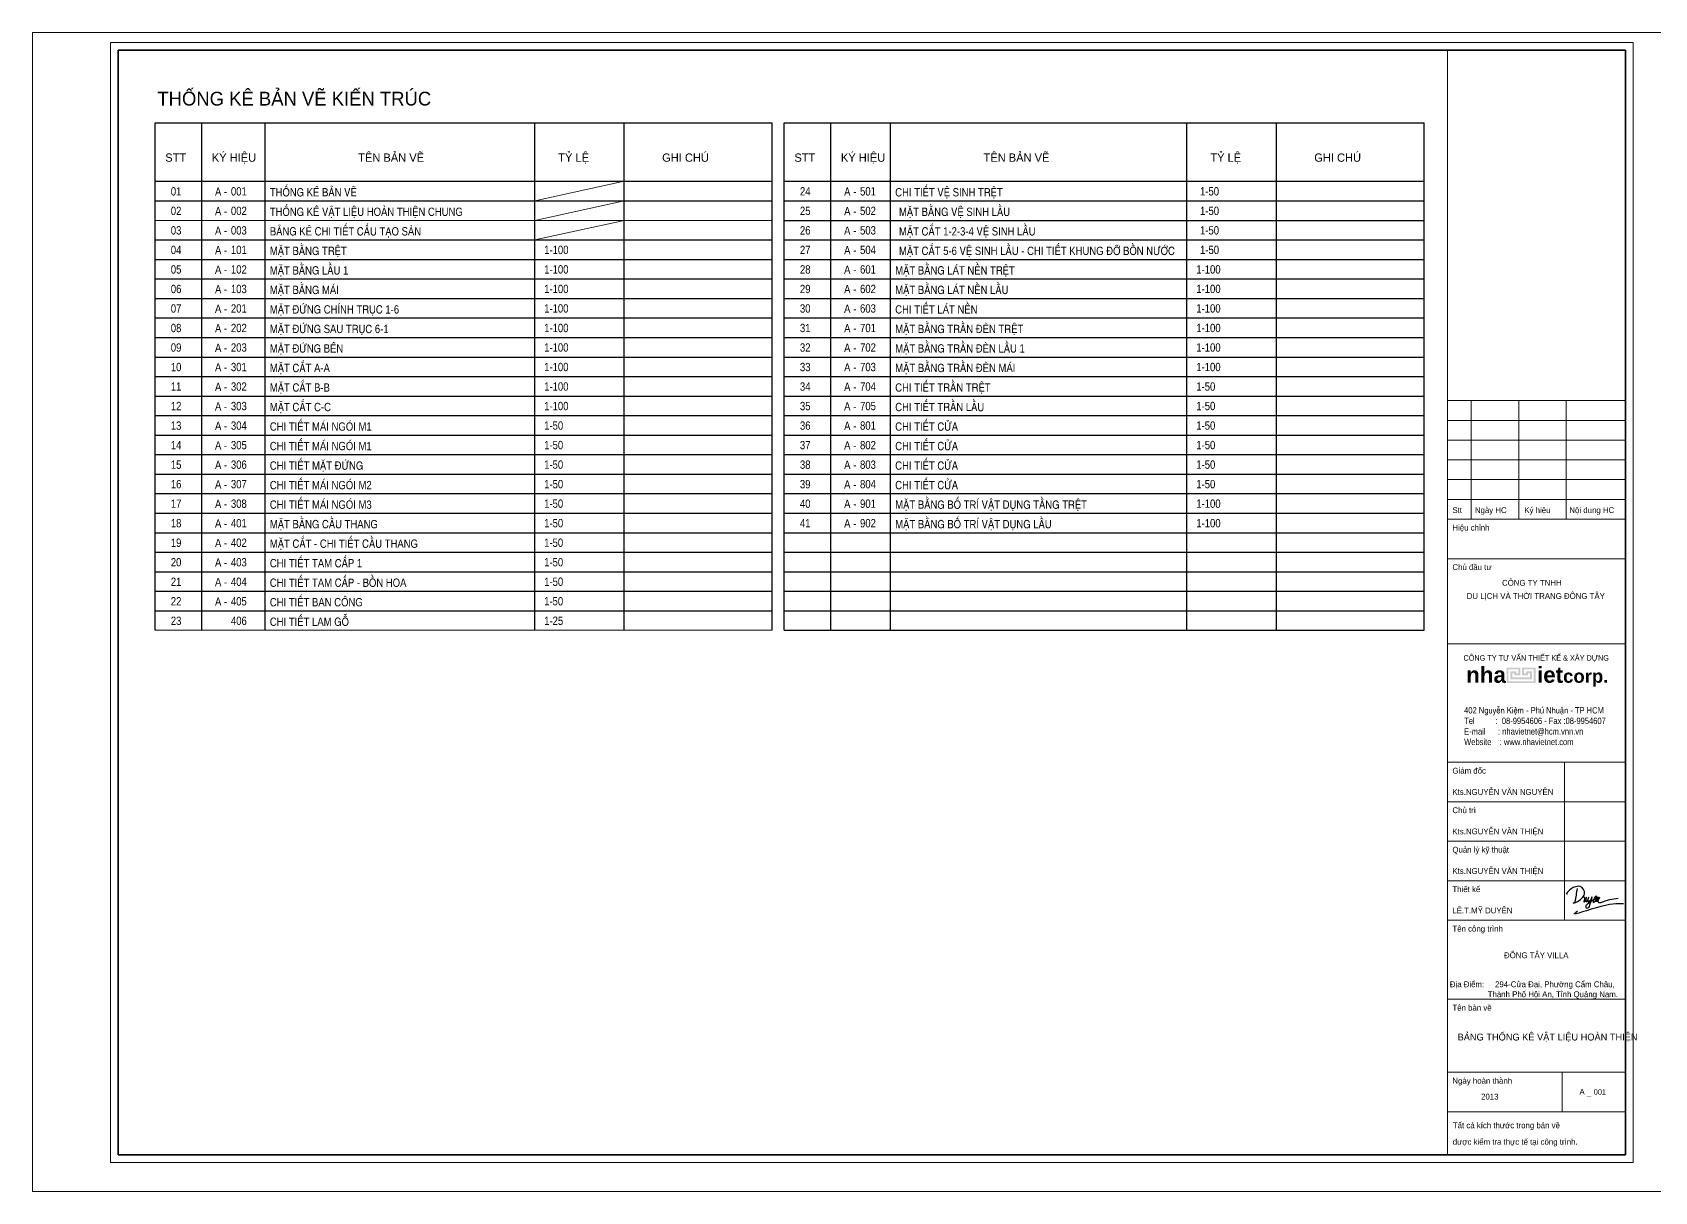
# Model space of a CAD drawing. Header units: inches. Extents: x 88947 to 296847, y 35049 to 161062.
# Drawn here: x 88947 to 118326, y 119058 to 140060 of the extents above; entities that cross this region are included whole.
import ezdxf
from ezdxf.enums import TextEntityAlignment as Align

# ---------------------------------------------------------------- set-up
doc = ezdxf.new("R2010")
doc.units = ezdxf.units.IN
doc.header["$MEASUREMENT"] = 0
doc.layers.add('$AUDIT_BAD_LAYER1', color=7, linetype='Continuous')
doc.layers.add('text', color=2, linetype='Continuous')
for name, color, linetype, lineweight in [('0.15', 175, 'Continuous', 20), ('0.4', 1, 'Continuous', 30), ('A-Text', 30, 'Continuous', 9), ('A-Wall', 2, 'Continuous', 35), ('GHICHU', 40, 'Continuous', 18), ('HACTH', 8, 'Continuous', 5), ('KHUNG 2', 144, 'Continuous', 18), ('Net thay', 3, 'Continuous', 25), ('NETMANH', 192, 'Continuous', 18), ('NTHAY2', 51, 'Continuous', 25), ('THAY', 3, 'Continuous', 18)]:
    doc.layers.add(name, color=color, linetype=linetype, lineweight=lineweight)
doc.styles.add('FRANKO', font='VFRANKO.TTF')
doc.styles.add('HELVE OM', font='VHELVCB.TTF')
doc.styles.add('KHUNGTEN', font='VHELVEB.TTF')

# ---------------------------------------------------------------- blocks, each defined once
blk = doc.blocks.new('A$C22DF5D2D')
for points in [[(-10, 1159), (-123, 479), (-148, 421), (-212, 409), (-104, 451), (219, 660), (363, 901), (147, 1267), (-150, 1235), (-388, 1094), (-537, 889), (-506, 892)], [(2356, 378), (916, 165), (-61, -39), (0, 0), (-61, -39)], [(255, 700), (290, 728), (339, 743), (363, 705), (341, 552), (331, 483), (357, 485), (464, 729), (431, 561), (448, 495), (513, 535), (530, 566), (588, 726), (535, 529), (559, 486), (639, 526), (747, 742), (622, 304), (565, 189), (507, 143), (444, 188), (443, 257), (521, 382), (803, 578), (926, 655), (981, 729), (981, 766), (870, 665), (831, 456), (904, 515), (1051, 736), (976, 480), (1094, 717), (1127, 703), (1105, 634), (1056, 499), (1066, 460), (1148, 442), (1421, 530), (1656, 597), (2094, 666)]]:
    blk.add_spline(points, degree=3)
blk = doc.blocks.new('khung ten')
at = {"layer": '0.4'}
h = blk.add_hatch(color=256, dxfattribs=at)
h.paths.add_polyline_path([(303108, -206615), (302758, -206615), (302758, -207015), (303508, -207015), (303508, -206615), (303158, -206615), (303158, -206815), (303308, -206815), (303308, -206765), (303358, -206765), (303358, -206865), (302908, -206865), (302908, -206765), (302958, -206765), (302958, -206815), (303108, -206815)])
h.paths.add_polyline_path([(303058, -206665), (303058, -206765), (303008, -206765), (303008, -206715), (302858, -206715), (302858, -206915), (303408, -206915), (303408, -206715), (303258, -206715), (303258, -206765), (303208, -206765), (303208, -206665), (303458, -206665), (303458, -206965), (302808, -206965), (302808, -206665)], flags=16)
at = {"layer": '0.15', "ltscale": 0.7}
blk.add_line((301249, -213090), (305804, -213090), dxfattribs=at)
at = {"layer": 'A-Wall', "ltscale": 0.7}
blk.add_lwpolyline([(267204, -219099), (305804, -219099), (305804, -190799), (267204, -190799)], close=True, dxfattribs=at)
at = {"layer": 'KHUNG 2', "ltscale": 0.7}
for p, q in [((301249, -219099), (301249, -190799)), ((301249, -199776), (305804, -199776)), ((301856, -202813), (301856, -199776)), ((303071, -202813), (303071, -199776)), ((304286, -202813), (304286, -199776)), ((301249, -200282), (305804, -200282)), ((301249, -200789), (305804, -200789)), ((305804, -201295), (301249, -201295)), ((301249, -201801), (305804, -201801)), ((301249, -202307), (305804, -202307)), ((301249, -202813), (305804, -202813)), ((301249, -203826), (305804, -203826)), ((301249, -206004), (305804, -206004)), ((301249, -209041), (305804, -209041)), ((304246, -213090), (304246, -209041)), ((301249, -210053), (305804, -210053)), ((301249, -211065), (305804, -211065)), ((301249, -212078), (305804, -212078)), ((301249, -213090), (305804, -213090)), ((301249, -215115), (305804, -215115)), ((301249, -216986), (305804, -216986)), ((304185, -217998), (304185, -216986)), ((301249, -217998), (305804, -217998))]:
    blk.add_line(p, q, dxfattribs=at)
blk.add_lwpolyline([(267004, -219299), (306004, -219299), (306004, -190599), (267004, -190599)], close=True, dxfattribs=at)
at = {"layer": 'NETMANH', "ltscale": 0.7}
blk.add_lwpolyline([(265004, -220042), (307004, -220042), (307004, -190342), (265004, -190342)], close=True, dxfattribs=at)
at = {"layer": 'text', "linetype": 'Continuous', "xscale": 0.5, "yscale": 0.5, "zscale": 0.5}
blk.add_blockref('A$C22DF5D2D', (304573, -212860), dxfattribs=at)
at = {"layer": '$AUDIT_BAD_LAYER1', "color": 2, "linetype": 'Continuous', "style": 'KHUNGTEN', "width": 0.9}
blk.add_text('COÂNG TY TÖ VAÁN THIEÁT KEÁ & XAÂY DÖÏNG', height=142.53, dxfattribs=at).set_placement((303519, -206369), align=Align.MIDDLE_CENTER)
at = {"layer": '$AUDIT_BAD_LAYER1', "color": 2, "linetype": 'Continuous', "insert": (301673, -207630), "char_height": 161.97, "width": 6102.51, "attachment_point": 1, "style": 'KHUNGTEN'}
blk.add_mtext('{\\fVNI-Helve-Condense|b0|i0|c0|p2;402 Nguyeãn Kieäm - Phuù Nhuaän - TP HCM \\PTel          :  08-9954606 - Fax :08-9954607\\PE-mail      : nhavietnet@hcm.vnn.vn\\PWebsite    : www.nhavietnet.com}', dxfattribs=at)
at = {"layer": 'text', "linetype": 'Continuous', "style": 'FRANKO'}
for s, p in [('Stt', (301373, -202657)), ('Ngaøy HC', (301948, -202657)), ('Kyù hieäu', (303215, -202657)), ('Noäi dung HC', (304369, -202657)), ('Hieäu chænh', (301373, -203106)), ('Chuû ñaàu tö', (301373, -204118)), ('COÂNG TY TNHH ', (302644, -204520)), ('DU LÒCH VAØ THÔØI TRANG ÑOÂNG TAÂY', (301740, -204857)), ('Giaùm ñoác', (301373, -209334)), ('Kts.NGUYEÃN VAÊN NGUYEÂN', (301373, -209878)), ('Chuû trì', (301373, -210346)), ('Kts.NGUYEÃN VAÊN THIEÄN', (301373, -210890)), ('Quaûn lyù kyõ thuaät', (301373, -211358)), ('Kts.NGUYEÃN VAÊN THIEÄN', (301373, -211903)), ('Thieát keá', (301373, -212370)), ('LEÂ.T.MYÕ DUYEÂN', (301373, -212915)), ('Teân coâng trình', (301373, -213383)), ('ÑOÂNG TAÂY VILLA', (302695, -214063)), ('Ñòa Ñieåm:     294-Cöûa Ñaïi, Phöôøng Caåm Chaâu, ', (301306, -214806)), ('Thaønh Phoá Hoäi An, Tænh Quaûng Nam.', (302278, -215061)), ('Teân baûn veõ ', (301373, -215407)), ('Ngaøy hoaøn thaønh', (301373, -217278)), ('2013', (302108, -217684)), ('A _ ', (304627, -217560)), ('Taát caû kích thöôùc trong baûn veõ ', (301385, -218421)), ('ñöôïc kieåm tra thöïc teá taïi coâng trình.', (301381, -218842))]:
    blk.add_text(s, height=150, dxfattribs=at).set_placement(p)
at = {"layer": 'text', "linetype": 'Continuous', "insert": (303546, -206852), "char_height": 410.12, "width": 9417.44, "attachment_point": 5, "style": 'KHUNGTEN'}
blk.add_mtext('{\\fVNI-Helve|b1|i0|c0|p2;nha     iet\\H0.8274x;corp.}', dxfattribs=at)

msp = doc.modelspace()

# ---------------------------------------------------------------- linework, layer by layer
at = {"layer": 'GHICHU'}
msp.add_line((103408.3, 131349.3), (103408.3, 137362.1), dxfattribs=at)
at = {"layer": 'HACTH'}
for points in [[(98046.4, 137008.4), (99665.3, 137362.1)], [(98046.4, 136654.7), (99665.3, 137008.4)], [(98046.4, 136301), (99665.3, 136654.7)]]:
    msp.add_lwpolyline(points, dxfattribs=at)
at = {"layer": 'Net thay'}
for p, q in [((91167.9, 129227.1), (91167.9, 138423.2)), ((91167.9, 138423.2), (102345.5, 138423.2)), ((92014.1, 129227.1), (92014.1, 138423.2)), ((93161.5, 129227.1), (93161.5, 138423.2)), ((98046.4, 129227.1), (98046.4, 138423.2)), ((99665.3, 129227.1), (99665.3, 138423.2)), ((102345.5, 129580.8), (102345.5, 138423.2)), ((102345.5, 129227.1), (102345.5, 138423.2)), ((102562.1, 129227.1), (102562.1, 138423.2)), ((102562.1, 138423.2), (114156.4, 138423.2)), ((103408.3, 129227.1), (103408.3, 138423.2)), ((104487.7, 129227.1), (104487.7, 138423.2)), ((109857.3, 129227.1), (109857.3, 138423.2)), ((111476.2, 129227.1), (111476.2, 138423.2)), ((114156.4, 129580.8), (114156.4, 138423.2)), ((114156.4, 129227.1), (114156.4, 138423.2)), ((91167.9, 137362.1), (102345.5, 137362.1)), ((91167.9, 137362.1), (102345.5, 137362.1)), ((102562.1, 137362.1), (114156.4, 137362.1)), ((102562.1, 137362.1), (114156.4, 137362.1)), ((102562.1, 129227.1), (114156.4, 129227.1))]:
    msp.add_line(p, q, dxfattribs=at)
at = {"layer": 'NTHAY2'}
for p, q in [((91167.9, 137008.4), (102345.5, 137008.4)), ((102562.1, 137008.4), (114156.4, 137008.4)), ((102562.1, 136654.7), (114156.4, 136654.7)), ((91167.9, 136301), (102345.5, 136301)), ((102562.1, 136301), (114156.4, 136301)), ((91167.9, 135947.3), (102345.5, 135947.3)), ((102562.1, 135947.3), (114156.4, 135947.3)), ((91167.9, 135593.6), (102345.5, 135593.6)), ((92014.1, 135593.6), (102345.5, 135593.6)), ((92014.1, 135593.6), (102345.5, 135593.6)), ((102562.1, 135593.6), (114156.4, 135593.6)), ((103408.3, 135593.6), (114156.4, 135593.6)), ((103408.3, 135593.6), (114156.4, 135593.6)), ((91167.9, 135239.9), (102345.5, 135239.9)), ((102562.1, 135239.9), (114156.4, 135239.9)), ((91167.9, 134886.2), (102345.5, 134886.2)), ((102562.1, 134886.2), (114156.4, 134886.2)), ((91167.9, 134532.5), (102345.5, 134532.5)), ((102562.1, 134532.5), (114156.4, 134532.5)), ((91167.9, 134178.8), (102345.5, 134178.8)), ((102562.1, 134178.8), (114156.4, 134178.8)), ((91167.9, 133825.1), (102345.5, 133825.1)), ((92014.1, 133825.1), (102345.5, 133825.1)), ((102562.1, 133825.1), (114156.4, 133825.1)), ((103408.3, 133825.1), (114156.4, 133825.1)), ((91167.9, 133471.4), (102345.5, 133471.4)), ((102562.1, 133471.4), (114156.4, 133471.4)), ((91167.9, 133117.7), (102345.5, 133117.7)), ((102562.1, 133117.7), (114156.4, 133117.7)), ((91167.9, 132764), (102345.5, 132764)), ((102562.1, 132764), (114156.4, 132764)), ((91167.9, 132410.4), (102345.5, 132410.4)), ((102562.1, 132410.4), (114156.4, 132410.4)), ((91167.9, 132056.7), (102345.5, 132056.7)), ((92014.1, 132056.7), (102345.5, 132056.7)), ((92014.1, 132056.7), (102345.5, 132056.7)), ((102562.1, 132056.7), (114156.4, 132056.7)), ((103408.3, 132056.7), (114156.4, 132056.7)), ((103408.3, 132056.7), (114156.4, 132056.7)), ((91167.9, 131703), (102345.5, 131703)), ((102562.1, 131703), (114156.4, 131703)), ((91167.9, 131349.3), (102345.5, 131349.3)), ((102562.1, 131349.3), (114156.4, 131349.3)), ((91167.9, 130995.6), (102345.5, 130995.6)), ((102562.1, 130995.6), (114156.4, 130995.6)), ((91167.9, 130641.9), (102345.5, 130641.9)), ((102562.1, 130641.9), (114156.4, 130641.9)), ((91167.9, 130288.2), (102345.5, 130288.2)), ((102562.1, 130288.2), (114156.4, 130288.2)), ((91167.9, 129934.5), (102345.5, 129934.5)), ((102562.1, 129934.5), (114156.4, 129934.5)), ((91167.9, 129580.8), (102345.5, 129580.8)), ((102562.1, 129580.8), (114156.4, 129580.8))]:
    msp.add_line(p, q, dxfattribs=at)
at = {"layer": 'THAY'}
for p, q in [((91167.9, 136654.7), (102345.5, 136654.7)), ((92014.1, 129580.8), (102345.5, 129580.8)), ((92014.1, 129580.8), (102345.5, 129580.8)), ((103408.3, 129580.8), (114156.4, 129580.8)), ((91167.9, 129227.1), (102345.5, 129227.1))]:
    msp.add_line(p, q, dxfattribs=at)

# ---------------------------------------------------------------- block references
at = {"layer": 'A-Text', "xscale": 0.7071428571362048, "yscale": 0.7071428573544836, "zscale": 0.7071428573664265}
msp.add_blockref('khung ten', (-98448.5, 274659.1), dxfattribs=at)

# ---------------------------------------------------------------- texts
at = {"layer": 'GHICHU', "style": 'FRANKO'}
msp.add_text('THOÁNG KEÂ BAÛN VEÕ KIEÁN TRUÙC', height=250, dxfattribs=at).set_placement((91210, 138735.2))
at = {"layer": 'GHICHU'}
for s, height, style, p in [('STT', 150, 'FRANKO', (91353, 137791.7)), ('KYÙ HIEÄU', 150, 'FRANKO', (92195.8, 137791.7)), ('TEÂN BAÛN VEÕ', 150, 'FRANKO', (94847.1, 137791.7)), ('TYÛ LEÄ', 150, 'FRANKO', (98469.7, 137791.7)), ('GHI CHUÙ', 150, 'FRANKO', (100352.2, 137791.7)), ('STT', 150, 'FRANKO', (102747.3, 137791.7)), ('KYÙ HIEÄU', 150, 'FRANKO', (103590, 137791.7)), ('TEÂN BAÛN VEÕ', 150, 'FRANKO', (106173.3, 137791.7)), ('TYÛ LEÄ', 150, 'FRANKO', (110280.6, 137791.7)), ('GHI CHUÙ', 150, 'FRANKO', (112163.1, 137791.7)), ('THOÁNG KEÂ BAÛN VEÕ', 150.32, 'HELVE OM', (93246.8, 137163.7)), ('CHI TIEÁT VEÄ SINH TREÄT ', 150.32, 'HELVE OM', (104573, 137163.7)), ('1-50', 150.32, 'HELVE OM', (110094.1, 137181.4)), ('THOÁNG KEÂ VAÄT LIEÄU HOAØN THIEÄN CHUNG', 150.32, 'HELVE OM', (93246.8, 136810)), ('MAËT BAÈNG VEÄ SINH LAÀU', 150.32, 'HELVE OM', (104641, 136810)), ('1-50', 150.32, 'HELVE OM', (110094.1, 136827.7)), ('BAÛNG KEÂ CHI TIEÁT CAÁU TAÏO SAØN', 150.32, 'HELVE OM', (93246.8, 136456.3)), ('MAËT CAÉT 1-2-3-4 VEÄ SINH LAÀU', 150.32, 'HELVE OM', (104641, 136456.3)), ('1-50', 150.32, 'HELVE OM', (110094.1, 136474)), ('MAËT BAÈNG TREÄT', 150.32, 'HELVE OM', (93246.8, 136102.6)), ('1-100', 150.32, 'HELVE OM', (98215.2, 136120.3)), ('MAËT CAÉT 5-6 VEÄ SINH LAÀU - CHI TIEÁT KHUNG ÑÔÕ BOÀN NÖÔÙC', 150.32, 'HELVE OM', (104641, 136102.6)), ('1-50', 150.32, 'HELVE OM', (110094.1, 136120.3)), ('MAËT BAÈNG LAÀU 1', 150.32, 'HELVE OM', (93246.8, 135748.9)), ('1-100', 150.32, 'HELVE OM', (98215.2, 135766.6)), ('MAËT BAÈNG LAÙT NEÀN TREÄT', 150.32, 'HELVE OM', (104573, 135748.9)), ('1-100', 150.32, 'HELVE OM', (110026.1, 135766.6)), ('MAËT BAÈNG MAÙI', 150.32, 'HELVE OM', (93246.8, 135395.2)), ('1-100', 150.32, 'HELVE OM', (98215.2, 135412.9)), ('MAËT BAÈNG LAÙT NEÀN LAÀU ', 150.32, 'HELVE OM', (104573, 135395.2)), ('1-100', 150.32, 'HELVE OM', (110026.1, 135412.9)), ('MAËT ÑÖÙNG CHÍNH TRUÏC 1-6', 150.32, 'HELVE OM', (93246.8, 135041.5)), ('CHI TIEÁT LAÙT NEÀN', 150.32, 'HELVE OM', (104573, 135041.5)), ('1-100', 150.32, 'HELVE OM', (98215.2, 135059.2)), ('1-100', 150.32, 'HELVE OM', (110026.1, 135059.2)), ('MAËT ÑÖÙNG SAU TRUÏC 6-1', 150.32, 'HELVE OM', (93246.8, 134687.8)), ('1-100', 150.32, 'HELVE OM', (98215.2, 134705.5)), ('MAËT BAÈNG TRAÀN ÑEØN TREÄT ', 150.32, 'HELVE OM', (104573, 134687.8)), ('1-100', 150.32, 'HELVE OM', (110026.1, 134705.5)), ('MAËT ÑÖÙNG BEÂN', 150.32, 'HELVE OM', (93246.8, 134334.1)), ('1-100', 150.32, 'HELVE OM', (98215.2, 134351.8)), ('MAËT BAÈNG TRAÀN ÑEØN LAÀU 1', 150.32, 'HELVE OM', (104573, 134334.1)), ('1-100', 150.32, 'HELVE OM', (110026.1, 134351.8)), ('MAËT CAÉT A-A', 150.32, 'HELVE OM', (93246.8, 133980.4)), ('1-100', 150.32, 'HELVE OM', (98215.2, 133998.1)), ('MAËT BAÈNG TRAÀN ÑEØN MAÙI', 150.32, 'HELVE OM', (104573, 133980.4)), ('1-100', 150.32, 'HELVE OM', (110026.1, 133998.1)), ('MAËT CAÉT B-B', 150.32, 'HELVE OM', (93246.8, 133626.7)), ('1-100', 150.32, 'HELVE OM', (98215.2, 133644.4)), ('CHI TIEÁT TRAÀN TREÄT', 150.32, 'HELVE OM', (104573, 133626.7)), ('1-50', 150.32, 'HELVE OM', (110026.1, 133644.4)), ('MAËT CAÉT C-C', 150.32, 'HELVE OM', (93246.8, 133273)), ('CHI TIEÁT TRAÀN LAÀU ', 150.32, 'HELVE OM', (104573, 133273)), ('1-100', 150.32, 'HELVE OM', (98215.2, 133290.7)), ('1-50', 150.32, 'HELVE OM', (110026.1, 133290.7)), ('CHI TIEÁT MAÙI NGOÙI M1', 150.32, 'HELVE OM', (93246.8, 132919.3)), ('1-50', 150.32, 'HELVE OM', (98215.2, 132937)), ('CHI TIEÁT CÖÛA', 150.32, 'HELVE OM', (104573, 132919.3)), ('1-50', 150.32, 'HELVE OM', (110026.1, 132937)), ('CHI TIEÁT MAÙI NGOÙI M1', 150.32, 'HELVE OM', (93246.8, 132565.6)), ('1-50', 150.32, 'HELVE OM', (98215.2, 132583.4)), ('CHI TIEÁT CÖÛA', 150.32, 'HELVE OM', (104573, 132565.6)), ('1-50', 150.32, 'HELVE OM', (110026.1, 132583.4)), ('CHI TIEÁT MAËT ÑÖÙNG', 150.32, 'HELVE OM', (93246.8, 132211.9)), ('1-50', 150.32, 'HELVE OM', (98215.2, 132229.7)), ('CHI TIEÁT CÖÛA', 150.32, 'HELVE OM', (104573, 132211.9)), ('1-50', 150.32, 'HELVE OM', (110026.1, 132229.7)), ('CHI TIEÁT MAÙI NGOÙI M2', 150.32, 'HELVE OM', (93246.8, 131858.2)), ('1-50', 150.32, 'HELVE OM', (98215.2, 131876)), ('CHI TIEÁT CÖÛA', 150.32, 'HELVE OM', (104573, 131858.2)), ('1-50', 150.32, 'HELVE OM', (110026.1, 131876)), ('CHI TIEÁT MAÙI NGOÙI M3', 150.32, 'HELVE OM', (93246.8, 131504.5)), ('MAËT BAÈNG BOÁ TRÍ VAÄT DUÏNG TAÀNG TREÄT', 150.32, 'HELVE OM', (104573, 131504.5)), ('1-50', 150.32, 'HELVE OM', (98215.2, 131522.3)), ('1-100', 150.32, 'HELVE OM', (110026.1, 131522.3)), ('MAËT BAÈNG CAÀU THANG', 150.32, 'HELVE OM', (93246.8, 131150.9)), ('1-50', 150.32, 'HELVE OM', (98215.2, 131168.6)), ('MAËT BAÈNG BOÁ TRÍ VAÄT DUÏNG LAÀU ', 150.32, 'HELVE OM', (104573, 131150.9)), ('1-100', 150.32, 'HELVE OM', (110026.1, 131168.6)), ('MAËT CAÉT - CHI TIEÁT CAÀU THANG', 150.32, 'HELVE OM', (93246.8, 130797.2)), ('1-50', 150.32, 'HELVE OM', (98215.2, 130814.9)), ('CHI TIEÁT TAM CAÁP 1', 150.32, 'HELVE OM', (93246.8, 130443.5)), ('1-50', 150.32, 'HELVE OM', (98215.2, 130461.2)), ('CHI TIEÁT TAM CAÁP - BOÀN HOA', 150.32, 'HELVE OM', (93246.8, 130089.8)), ('1-50', 150.32, 'HELVE OM', (98215.2, 130107.5)), ('CHI TIEÁT BAN COÂNG', 150.32, 'HELVE OM', (93246.8, 129736.1)), ('1-50', 150.32, 'HELVE OM', (98215.2, 129753.8)), ('CHI TIEÁT LAM GOÃ', 150.32, 'HELVE OM', (93246.8, 129382.4)), ('1-25', 150.32, 'HELVE OM', (98215.2, 129400.1))]:
    msp.add_text(s, height=height, dxfattribs=dict(at, style=style)).set_placement(p, align=Align.MIDDLE_LEFT)
at = {"layer": 'GHICHU', "style": 'HELVE OM'}
for s, p in [('01', (91549.1, 137105.6)), ('A - ', (92387.6, 137100.1)), ('001', (92685.6, 137105.6)), ('24', (102943.4, 137105.6)), ('A - ', (103781.8, 137100.1)), ('501', (104079.9, 137105.6)), ('02', (91549.1, 136751.9)), ('A - ', (92387.6, 136746.4)), ('002', (92685.6, 136751.9)), ('25', (102943.4, 136751.9)), ('A - ', (103781.8, 136746.4)), ('502', (104079.9, 136751.9)), ('03', (91549.1, 136398.2)), ('A - ', (92387.6, 136392.7)), ('003', (92685.6, 136398.2)), ('26', (102943.4, 136398.2)), ('A - ', (103781.8, 136392.7)), ('503', (104079.9, 136398.2)), ('04', (91549.1, 136044.5)), ('A - ', (92387.6, 136039)), ('101', (92685.6, 136044.5)), ('27', (102943.4, 136044.5)), ('A - ', (103781.8, 136039)), ('504', (104079.9, 136044.5)), ('05', (91549.1, 135690.8)), ('A - ', (92387.6, 135685.4)), ('102', (92685.6, 135690.8)), ('28', (102943.4, 135690.8)), ('A - ', (103781.8, 135685.4)), ('601', (104079.9, 135690.8)), ('06', (91549.1, 135337.1)), ('A - ', (92387.6, 135331.7)), ('103', (92685.6, 135337.1)), ('29', (102943.4, 135337.1)), ('A - ', (103781.8, 135331.7)), ('602', (104079.9, 135337.1)), ('07', (91549.1, 134983.4)), ('A - ', (92387.6, 134978)), ('201', (92685.6, 134983.4)), ('30', (102943.4, 134983.4)), ('A - ', (103781.8, 134978)), ('603', (104079.9, 134983.4)), ('08', (91549.1, 134629.7)), ('A - ', (92387.6, 134624.3)), ('202', (92685.6, 134629.7)), ('31', (102943.4, 134629.7)), ('A - ', (103781.8, 134624.3)), ('701', (104079.9, 134629.7)), ('09', (91549.1, 134276)), ('A - ', (92387.6, 134270.6)), ('203', (92685.6, 134276)), ('32', (102943.4, 134276)), ('A - ', (103781.8, 134270.6)), ('702', (104079.9, 134276)), ('10', (91549.1, 133922.3)), ('A - ', (92387.6, 133916.9)), ('301', (92685.6, 133922.3)), ('33', (102943.4, 133922.3)), ('A - ', (103781.8, 133916.9)), ('703', (104079.9, 133922.3)), ('11', (91549.1, 133568.6)), ('A - ', (92387.6, 133563.2)), ('302', (92685.6, 133568.6)), ('34', (102943.4, 133568.6)), ('A - ', (103781.8, 133563.2)), ('704', (104079.9, 133568.6)), ('12', (91549.1, 133214.9)), ('A - ', (92387.6, 133209.5)), ('303', (92685.6, 133214.9)), ('35', (102943.4, 133214.9)), ('A - ', (103781.8, 133209.5)), ('705', (104079.9, 133214.9)), ('13', (91549.1, 132861.3)), ('A - ', (92387.6, 132855.8)), ('304', (92685.6, 132861.3)), ('36', (102943.4, 132861.3)), ('A - ', (103781.8, 132855.8)), ('801', (104079.9, 132861.3)), ('14', (91549.1, 132507.6)), ('A - ', (92387.6, 132502.1)), ('305', (92685.6, 132507.6)), ('37', (102943.4, 132507.6)), ('A - ', (103781.8, 132502.1)), ('802', (104079.9, 132507.6)), ('15', (91549.1, 132153.9)), ('A - ', (92387.6, 132148.4)), ('306', (92685.6, 132153.9)), ('38', (102943.4, 132153.9)), ('A - ', (103781.8, 132148.4)), ('803', (104079.9, 132153.9)), ('16', (91549.1, 131800.2)), ('A - ', (92387.6, 131794.7)), ('307', (92685.6, 131800.2)), ('39', (102943.4, 131800.2)), ('A - ', (103781.8, 131794.7)), ('804', (104079.9, 131800.2)), ('17', (91549.1, 131446.5)), ('A - ', (92387.6, 131441)), ('308', (92685.6, 131446.5)), ('40', (102943.4, 131446.5)), ('A - ', (103781.8, 131441)), ('901', (104079.9, 131446.5)), ('18', (91549.1, 131092.8)), ('A - ', (92387.6, 131087.3)), ('401', (92685.6, 131092.8)), ('41', (102943.4, 131092.8)), ('A - ', (103781.8, 131087.3)), ('902', (104079.9, 131092.8)), ('19', (91549.1, 130739.1)), ('A - ', (92387.6, 130733.6)), ('402', (92685.6, 130739.1)), ('20', (91549.1, 130385.4)), ('A - ', (92387.6, 130379.9)), ('403', (92685.6, 130385.4)), ('21', (91549.1, 130031.7)), ('A - ', (92387.6, 130026.2)), ('404', (92685.6, 130031.7)), ('22', (91549.1, 129678)), ('A - ', (92387.6, 129672.6)), ('405', (92685.6, 129678)), ('23', (91549.1, 129324.3)), ('406', (92685.6, 129324.3))]:
    msp.add_text(s, height=150.32, dxfattribs=at).set_placement(p, align=Align.CENTER)
at = {"layer": 'text', "style": 'FRANKO'}
for s, height, p in [('BAÛNG THOÁNG KEÂ VAÄT LIEÄU HOAØN THIEÄN', 125, (114758.7, 121795)), ('001', 100, (117224.1, 120812.6))]:
    msp.add_text(s, height=height, dxfattribs=at).set_placement(p)

doc.saveas('drawing.dxf')
